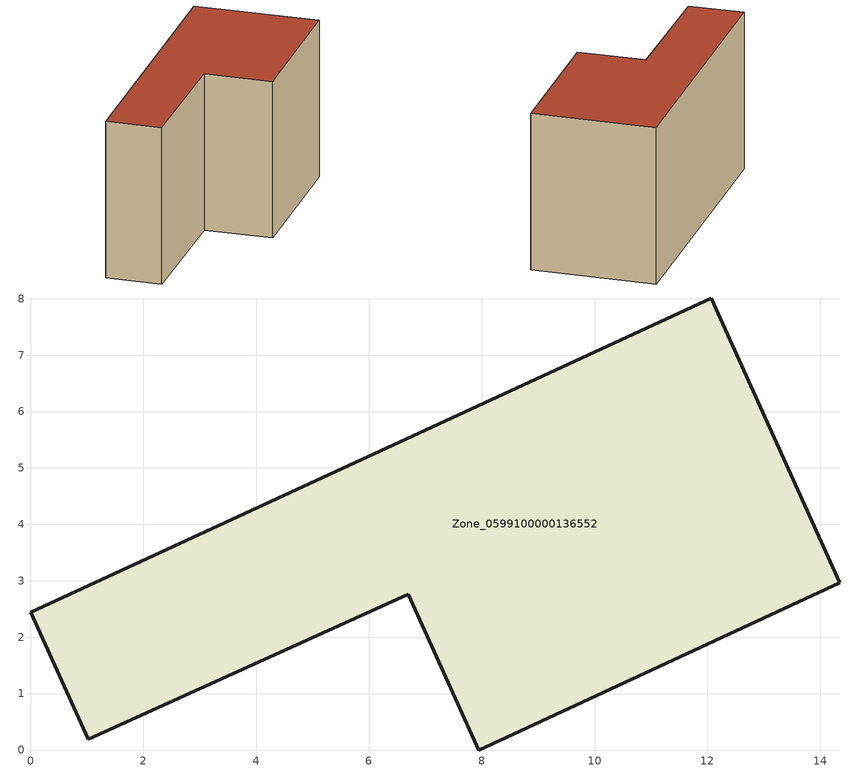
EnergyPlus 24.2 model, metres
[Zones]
Zone_0599100000136552
 floor ground (C_G): 6.7,2.76 1.02,0.19 0,2.44 12.07,8.01 14.35,2.96 7.95,0 z0
 wall outside (C_F): 12.07,8.01 0,2.44 1.02,0.19 6.7,2.76 7.95,0 14.35,2.96 12.07,8.01 z0:7.16
 roof outside (C_R): 14.35,2.96 12.07,8.01 0,2.44 1.02,0.19 6.7,2.76 7.95,0 z7.16
[BUILDING]
Pand.0599100000136552: North Axis=0; Terrain=City; Loads Convergence Tolerance Value=0.04; Temperature Convergence Tolerance Value=0.4; Solar Distribution=FullExterior; Maximum Number of Warmup Days=25; Minimum Number of Warmup Days=1
[Site:Location]
Rotterdam.The.Hague.AP_ZH_NLD Design_Conditions: Latitude=51.96; Longitude=4.45; Time Zone=1; Elevation=-4.5
[SITE:GROUNDTEMPERATURE:BUILDINGSURFACE]
18, 18, 18, 18, 18, 18, 18, 18, 18, 18, 18, 18
[MATERIAL] Thermal Absorptance=0.9; Solar Absorptance=0.7; Visible Absorptance=0.7
Name | Roughness | Thickness | Conductivity | Density | Specific Heat
G.TI.1946 | MediumSmooth | 0.15 | 1 | 540 | 1210
F.TI.1946 | Rough | 0.3 | 0.857143 | 1920 | 840
R.TI.1946 | MediumRough | 0.2 | 0.1 | 1500 | 1000
[CONSTRUCTION]
C_G: G.TI.1946
C_F: F.TI.1946
C_R: R.TI.1946
[ZONE]
Zone_0599100000136552: Type=1; Multiplier=1; Ceiling Height=Autocalculate; Volume=Autocalculate; Floor Area=autocalculate; Part of Total Floor Area=Yes
[ZONEINFILTRATION:DESIGNFLOWRATE]
Infil_Zone_0599100000136552: Zone or ZoneList or Space or SpaceList=Zone_0599100000136552; Schedule=AlwaysOn; Design Flow Rate Calculation Method=Flow/Area; Flow Rate per Floor Area=0.003; Constant Term Coefficient=1; Temperature Term Coefficient=0; Velocity Term Coefficient=0; Velocity Squared Term Coefficient=0
[HVACTEMPLATE:ZONE:IDEALLOADSAIRSYSTEM]
Zone_0599100000136552: Maximum Heating Supply Air Temperature=50; Minimum Cooling Supply Air Temperature=13; Maximum Heating Supply Air Humidity Ratio=0.0156; Minimum Cooling Supply Air Humidity Ratio=0.0077; Heating Limit=NoLimit; Cooling Limit=NoLimit; Dehumidification Control Type=ConstantSensibleHeatRatio; Cooling Sensible Heat Ratio=0.7; Dehumidification Setpoint=60; Humidification Control Type=None; Humidification Setpoint=30; Outdoor Air Method=None; Outdoor Air Flow Rate per Person=0.00944; Outdoor Air Flow Rate per Zone Floor Area=0; Outdoor Air Flow Rate per Zone=0; Demand Controlled Ventilation Type=None; Outdoor Air Economizer Type=NoEconomizer; Heat Recovery Type=None; Sensible Heat Recovery Effectiveness=0.7; Latent Heat Recovery Effectiveness=0.65
[ZONECONTROL:THERMOSTAT]
ThermostatControl_Zone_0599100000136552: Zone or ZoneList=Zone_0599100000136552; Control Type Schedule=DualSetpointControlType; Control 1=Thermostat_Zone_0599100000136552; Temperature Difference Between Cutout And Setpoint=0
[THERMOSTATSETPOINT:DUALSETPOINT]
Thermostat_Zone_0599100000136552: Heating Setpoint Temperature Schedule=HeatingSetpoint_Zone_0599100000136552; Cooling Setpoint Temperature Schedule=CoolingSetpoint_Zone_0599100000136552
[SCHEDULE:COMPACT]
HeatingSetpoint_Zone_0599100000136552: Through: 12/31, For: AllDays, Until: 24:00, 21
CoolingSetpoint_Zone_0599100000136552: Through: 12/31, For: AllDays, Until: 24:00, 24
DualSetpointControlType: Through: 12/31, For: AllDays, Until: 24:00, 4
AlwaysOn: Through: 12/31, For: AllDays, Until: 24:00, 1
